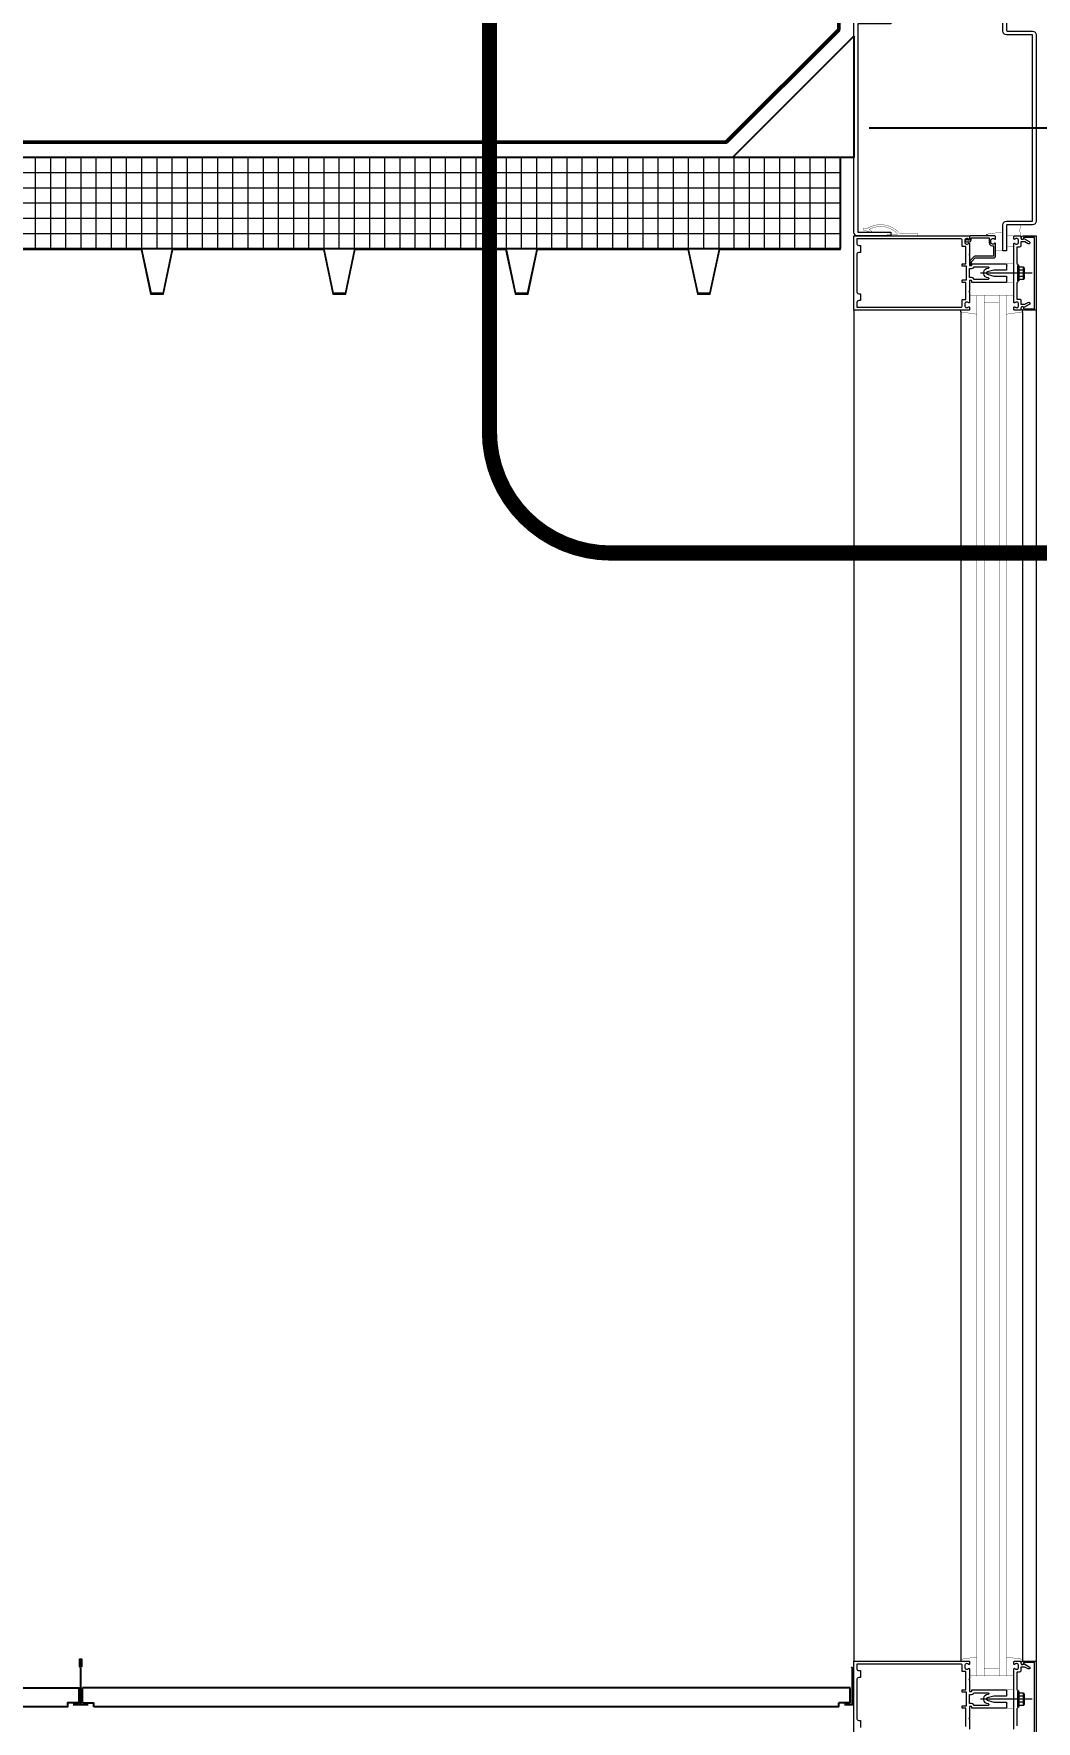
# Model space of a CAD drawing. Header units: inches. Extents: x 3850 to 5846, y -3 to 909.
# Drawn here: x 4345.1 to 4378.1, y 676.5 to 732.1 of the extents above; entities that cross this region are included whole.
import ezdxf

# ---------------------------------------------------------------- set-up
doc = ezdxf.new("R2010")
doc.units = ezdxf.units.IN
doc.header["$LTSCALE"] = 0.5
doc.header["$MEASUREMENT"] = 0
doc.linetypes.add('HIDDEN2', pattern=[0.1875, 0.125, -0.0625])
doc.layers.get('0').update_dxf_attribs({"lineweight": 18})
doc.layers.get('Defpoints').update_dxf_attribs({"color": 140, "lineweight": 18})
for name, color, linetype, lineweight in [('A-Detl-Fine', 90, 'Continuous', 18), ('A-Detl-Iden', 151, 'Continuous', 25), ('A-Detl-Medm', 31, 'Continuous', 25), ('A-Detl-Patt', 190, 'Continuous', 18), ('A-Detl-Thin', 150, 'Continuous', 18), ('A-Detl-Wide', 213, 'Continuous', 50)]:
    doc.layers.add(name, color=color, linetype=linetype, lineweight=lineweight)
doc.styles.add('Arch-Dim', font='romans.shx', dxfattribs={"width": 0.75})
doc.dimstyles.new('Aec-Arch-I-96', dxfattribs={"dimscale": 96, "dimtxt": 0.09375, "dimasz": 0.0625, "dimexe": 0.0625, "dimexo": 0.0625, "dimgap": 0.03125, "dimtad": 1, "dimdec": 4, "dimzin": 3, "dimdsep": 46, "dimlunit": 4, "dimtxsty": 'Arch-Dim', "dimblk": 'ARCHTICK', "dimcen": 0.09375, "dimazin": 2, "dimtfac": 0.75, "dimtdec": 4, "dimtix": 1, "dimtmove": 2, "dimatfit": 2, "dimfxl": 1, "dimtolj": 1, "dimtzin": 0, "dimarcsym": 0})

# ---------------------------------------------------------------- blocks, each defined once
blk = doc.blocks.new('_ArchTick')
at = {"color": 0, "linetype": 'ByBlock', "const_width": 0.15}
blk.add_lwpolyline([(-0.5, -0.5), (0.5, 0.5)], dxfattribs=at)
blk = doc.blocks.new('*D122')
at = {"layer": 'A-Detl-Wide', "color": 0, "lineweight": -2, "transparency": 16777216}
for p, q in [((4379.12, 735), (4415.12, 735)), ((4414.12, 735), (4414.12, 729.003)), ((4372.619, 729.003), (4415.12, 729.003))]:
    blk.add_line(p, q, dxfattribs=at)
at = {"layer": 'Defpoints', "color": 0, "transparency": 16777216}
for p in [(4378.12, 735), (4371.619, 729.003), (4414.12, 729.003)]:
    blk.add_point(p, dxfattribs=at)
at = {"layer": 'A-Detl-Wide', "color": 0, "lineweight": -2, "transparency": 16777216}
for p, rotation in [((4414.12, 735), 90), ((4414.12, 729.003), 270)]:
    blk.add_blockref('_ArchTick', p, dxfattribs=dict(at, rotation=rotation))
at = {"layer": 'A-Detl-Wide', "color": 0, "transparency": 16777216, "insert": (4412.727, 732.001), "char_height": 1.5, "attachment_point": 5, "rotation": 90, "style": 'Arch-Dim'}
blk.add_mtext('\\A1;6"', dxfattribs=at)
blk = doc.blocks.new('*D123')
at = {"layer": 'A-Detl-Wide', "color": 0, "lineweight": -2, "transparency": 16777216}
for p, q in [((4414.12, 729.003), (4414.12, 731.003)), ((4373.619, 729.003), (4416.12, 729.003)), ((4414.12, 729.003), (4414.12, 723.5)), ((4380.12, 723.5), (4416.12, 723.5)), ((4414.12, 723.5), (4414.12, 721.5))]:
    blk.add_line(p, q, dxfattribs=at)
at = {"layer": 'Defpoints', "color": 0, "transparency": 16777216}
for p in [(4371.619, 729.003), (4378.12, 723.5), (4414.12, 723.5)]:
    blk.add_point(p, dxfattribs=at)
at = {"layer": 'A-Detl-Wide', "color": 0, "lineweight": -2, "transparency": 16777216, "xscale": 2, "yscale": 2, "zscale": 2}
for p, rotation in [((4414.12, 729.003), 270), ((4414.12, 723.5), 90)]:
    blk.add_blockref('_ArchTick', p, dxfattribs=dict(at, rotation=rotation))
at = {"layer": 'A-Detl-Wide', "color": 0, "transparency": 16777216, "insert": (4410.495, 726.251), "char_height": 3, "attachment_point": 5, "rotation": 90, "style": 'Arch-Dim'}
blk.add_mtext('\\A1;5{\\H0.750000x;\\S1/2;}"', dxfattribs=at)

msp = doc.modelspace()

# ---------------------------------------------------------------- hatches: boundary and pattern name
at = {"layer": 'A-Detl-Patt'}
h = msp.add_hatch(dxfattribs=at)
h.set_pattern_fill('ANSI37', color=256, scale=4, angle=225, style=0)
h.set_pattern_definition([(270, (4371.6774, 728.0299), (0.5, -1e-16), []), (360, (4371.6774, 728.0299), (1e-16, 0.5), [])])
h.paths.add_polyline_path([(4371.6774, 725.02988), (4371.6774, 728.02988), (4312.11988, 728.02988), (4312.11988, 725.02988)], flags=0)

# ---------------------------------------------------------------- linework, layer by layer
at = {"layer": 'A-Detl-Fine'}
for p, q in [((4376.49292, 725.50205), (4376.49292, 725.44341)), ((4377.55562, 724.46471), (4377.51562, 724.46471)), ((4377.51562, 723.96471), (4377.51562, 724.46471)), ((4377.55562, 723.96471), (4377.55562, 724.46471)), ((4377.6953, 724.41763), (4377.55562, 724.41763)), ((4377.6953, 724.31617), (4377.55562, 724.31617)), ((4377.69923, 724.02812), (4377.69923, 724.40131)), ((4377.71793, 724.40131), (4377.69923, 724.40131)), ((4377.73023, 724.06253), (4377.73023, 724.3669)), ((4377.98134, 724.22152), (4376.28753, 724.22152)), ((4377.55562, 723.96471), (4377.51562, 723.96471)), ((4377.6953, 724.11325), (4377.55562, 724.11325)), ((4377.6953, 724.0118), (4377.55562, 724.0118)), ((4377.71793, 724.02812), (4377.69923, 724.02812)), ((4375.63785, 722.94097), (4375.63785, 722.99998)), ((4375.63785, 722.94097), (4375.63785, 678.56169)), ((4377.67, 722.94097), (4377.67, 723.00176)), ((4377.67, 722.94097), (4377.67, 678.56169)), ((4375.63785, 678.56169), (4375.63785, 678.50268)), ((4377.67, 678.56169), (4377.67, 678.5009)), ((4377.98134, 677.25268), (4376.28753, 677.25268)), ((4377.55562, 677.49587), (4377.51562, 677.49587)), ((4377.51562, 676.99587), (4377.51562, 677.49587)), ((4377.55562, 676.99587), (4377.55562, 677.49587)), ((4377.6953, 677.44879), (4377.55562, 677.44879)), ((4377.6953, 677.34733), (4377.55562, 677.34733)), ((4377.6953, 677.14441), (4377.55562, 677.14441)), ((4377.6953, 677.04296), (4377.55562, 677.04296)), ((4377.69923, 677.05928), (4377.69923, 677.43247)), ((4377.71793, 677.43247), (4377.69923, 677.43247)), ((4377.71793, 677.05928), (4377.69923, 677.05928)), ((4377.73023, 677.09369), (4377.73023, 677.39806)), ((4377.55562, 676.99587), (4377.51562, 676.99587))]:
    msp.add_line(p, q, dxfattribs=at)
at = {"layer": 'A-Detl-Fine', "const_width": 0.01111}
for points in [[(4372.45157, 725.68988), (4372.4363, 725.68573), (4372.42542, 725.67485), (4372.42127, 725.65958)], [(4372.42127, 725.65958), (4372.42408, 725.64685), (4372.43176, 725.63664), (4372.44317, 725.63045)], [(4372.44316, 725.63045), (4372.70814, 725.56467)], [(4372.45773, 725.68928), (4372.45574, 725.68959), (4372.45365, 725.6898), (4372.45157, 725.68988)], [(4372.53069, 725.67115), (4372.45776, 725.68926)], [(4372.99626, 725.81563), (4372.92596, 725.81234), (4372.85588, 725.8027), (4372.78665, 725.78706), (4372.71888, 725.76573), (4372.65318, 725.73907), (4372.59019, 725.70741), (4372.5305, 725.67108)], [(4372.99626, 725.75504), (4372.91785, 725.75083), (4372.8403, 725.73848), (4372.76446, 725.71841), (4372.69119, 725.69106), (4372.62135, 725.65685)], [(4372.71648, 725.58167), (4372.62229, 725.65694)], [(4372.70814, 725.56469), (4372.70896, 725.56452), (4372.70982, 725.5644), (4372.71066, 725.56435)], [(4372.71066, 725.56435), (4372.71552, 725.56567), (4372.71898, 725.56913), (4372.72029, 725.57398)], [(4372.72029, 725.57398), (4372.71983, 725.57691), (4372.71851, 725.57954), (4372.71646, 725.58165)], [(4373.60978, 725.5426), (4373.56595, 725.58733), (4373.51877, 725.62856), (4373.46857, 725.66612), (4373.41566, 725.69986), (4373.36037, 725.72962), (4373.303, 725.75524), (4373.24388, 725.77655), (4373.18333, 725.79341), (4373.12167, 725.80565), (4373.0592, 725.8131), (4372.99626, 725.81563)], [(4373.56159, 725.5051), (4373.51684, 725.55042), (4373.46852, 725.59165), (4373.41699, 725.62864), (4373.3626, 725.66121), (4373.30571, 725.68921), (4373.24667, 725.71248), (4373.18586, 725.73086), (4373.12361, 725.74419), (4373.06029, 725.7523), (4372.99626, 725.75504)], [(4373.5618, 725.50362), (4373.21899, 725.50362)], [(4373.21899, 725.50362), (4373.21899, 725.47332)], [(4373.24929, 725.44304), (4373.23402, 725.44718), (4373.22315, 725.45806), (4373.21901, 725.47332)], [(4373.24929, 725.44304), (4374.19621, 725.44304)], [(4374.19621, 725.54077), (4373.60987, 725.54077)], [(4374.19621, 725.44304), (4374.19621, 725.54077)], [(4377.02062, 725.57685), (4376.49292, 725.50205)], [(4376.49292, 725.44341), (4376.60591, 725.44341)], [(4377.14276, 725.44267), (4377.38708, 725.44267)], [(4377.60807, 725.80846), (4377.59435, 725.74731), (4377.58612, 725.68495), (4377.58338, 725.62198)], [(4377.58338, 725.62198), (4377.58612, 725.55901), (4377.59435, 725.49665), (4377.60807, 725.4355)], [(4376.77631, 724.97435), (4377.02062, 724.97435)], [(4377.38708, 725.09085), (4377.14276, 725.09085)], [(4377.38683, 724.52739), (4377.14254, 724.52739)], [(4377.14254, 723.91565), (4377.38683, 723.91565)], [(4375.92124, 723.46867), (4376.16556, 723.46867)], [(4377.38661, 723.46867), (4377.14229, 723.46867)], [(4376.16556, 722.86619), (4375.63785, 722.94097)], [(4377.14229, 722.86619), (4377.67, 722.94097)], [(4376.16556, 678.63647), (4375.63785, 678.56169)], [(4377.14229, 678.63647), (4377.67, 678.56169)], [(4375.92124, 678.03399), (4376.16556, 678.03399)], [(4377.38661, 678.03399), (4377.14229, 678.03399)], [(4377.38683, 677.55855), (4377.14254, 677.55855)], [(4377.14254, 676.94681), (4377.38683, 676.94681)]]:
    msp.add_lwpolyline(points, dxfattribs=at)
at = {"layer": 'A-Detl-Fine', "linetype": 'Continuous', "const_width": 0.01111}
for points in [[(4377.14254, 724.52739), (4377.14254, 724.4663)], [(4377.14254, 723.97672), (4377.14254, 723.91565)], [(4377.14254, 677.55855), (4377.14254, 677.49746)], [(4377.14254, 677.00788), (4377.14254, 676.94681)]]:
    msp.add_lwpolyline(points, dxfattribs=at)
at = {"layer": 'A-Detl-Fine'}
for centre, radius, start, end in [((4377.67592, 724.3669), 0.05431, 290.9107, 69.0893), ((4377.56538, 724.21471), 0.16485, 322.0123, 37.9877), ((4377.67592, 724.06253), 0.05431, 290.9107, 69.0893), ((4377.67592, 677.39806), 0.05431, 290.9107, 69.0893), ((4377.56538, 677.24587), 0.16485, 322.0123, 37.9877), ((4377.67592, 677.09369), 0.05431, 290.9107, 69.0893)]:
    msp.add_arc(centre, radius, start, end, dxfattribs=at)
at = {"layer": 'A-Detl-Iden', "linetype": 'HIDDEN2', "const_width": 0.5, "flags": 128}
msp.add_lwpolyline([(4360.11988, 718.99998, 0.41421356), (4364.11988, 714.99998), (4380.1198, 714.99998, 0.41421356), (4384.1198, 718.99998), (4384.1198, 740.79462, 0.41421356), (4380.1198, 744.79462), (4364.11988, 744.79462, 0.41421356), (4360.11988, 740.79462)], format="xyb", close=True, dxfattribs=at)
at = {"layer": 'A-Detl-Medm'}
for p, q in [((4371.99445, 677.62498), (4346.72644, 677.62498)), ((4346.72644, 677.12798), (4346.72644, 677.62498)), ((4371.99445, 677.12798), (4371.99445, 677.62498)), ((4346.91394, 677.06248), (4346.41394, 677.06248)), ((4346.72644, 677.12798), (4347.10144, 677.12798)), ((4347.10144, 676.99998), (4347.10144, 677.12798)), ((4371.99445, 677.12798), (4371.61945, 677.12798)), ((4371.61945, 676.99998), (4371.61945, 677.12798)), ((4371.61945, 676.99998), (4347.10144, 676.99998))]:
    msp.add_line(p, q, dxfattribs=at)
for points in [[(4372.11961, 732.02961), (4372.11961, 728.02988), (4368.11988, 728.02988), (4372.11961, 732.02961)], [(4346.66394, 677.06248), (4346.66394, 678.28123), (4346.63269, 678.31248), (4346.63269, 678.56248), (4346.69519, 678.56248), (4346.69519, 678.31248)], [(4372.0257, 678.31248), (4372.05695, 678.28123), (4372.05695, 677.06248), (4371.80695, 677.06248)]]:
    msp.add_lwpolyline(points, dxfattribs=at)
for points in [[(4371.6774, 725.02988), (4371.6774, 728.02988), (4312.11988, 728.02988), (4312.11988, 725.02988), (4371.6774, 725.02988)], [(4322.72644, 677.62498), (4346.60144, 677.62498), (4346.60144, 677.12798), (4346.22644, 677.12798), (4346.22644, 676.99998), (4323.10144, 676.99998), (4323.10144, 677.12798), (4322.72644, 677.12798)]]:
    msp.add_lwpolyline(points, close=True, dxfattribs=at)
at = {"layer": 'A-Detl-Medm', "linetype": 'Continuous', "const_width": 0.01111}
for points in [[(4376.16532, 723.48859), (4377.14254, 723.48859)], [(4376.16532, 678.01407), (4376.16532, 723.48859)], [(4376.40961, 678.01407), (4376.40961, 723.48859)], [(4376.40961, 723.2443), (4376.89822, 723.2443)], [(4376.89822, 723.48859), (4376.89822, 678.01407)], [(4377.14254, 723.48859), (4377.14254, 678.01407)], [(4376.40961, 678.25836), (4376.89822, 678.25836)], [(4376.16532, 678.01407), (4377.14254, 678.01407)]]:
    msp.add_lwpolyline(points, dxfattribs=at)
at = {"layer": 'A-Detl-Thin'}
for p, q in [((4372.11961, 722.99998), (4372.11961, 725.44304)), ((4372.11961, 725.44304), (4375.90147, 725.44304)), ((4375.90147, 725.44304), (4375.90147, 725.443)), ((4375.90147, 725.443), (4375.91132, 725.44034)), ((4375.91132, 725.44034), (4375.91832, 725.43334)), ((4375.91832, 725.43334), (4375.92098, 725.42349)), ((4375.92098, 725.42349), (4375.92102, 725.42349)), ((4375.92369, 725.43334), (4375.92102, 725.42349)), ((4375.92102, 725.42349), (4375.92102, 725.34336)), ((4375.92102, 725.42349), (4375.92102, 725.30915)), ((4375.93069, 725.44035), (4375.92369, 725.43334)), ((4375.94054, 725.44302), (4375.93069, 725.44035)), ((4376.75654, 725.44304), (4375.94054, 725.44304)), ((4375.94054, 725.44304), (4375.94054, 725.44302)), ((4375.97964, 725.30915), (4375.97964, 725.3844)), ((4375.97964, 725.3844), (4376.57086, 725.3844)), ((4376.57086, 725.3844), (4376.57086, 725.22414)), ((4376.75654, 725.443), (4376.75654, 725.44304)), ((4376.76639, 725.44035), (4376.75654, 725.443)), ((4376.77339, 725.43334), (4376.76639, 725.44035)), ((4376.77604, 725.42349), (4376.77339, 725.43334)), ((4376.77608, 725.42349), (4376.77604, 725.42349)), ((4376.77608, 725.34336), (4376.77608, 725.42349)), ((4377.62724, 725.36485), (4377.62724, 725.3844)), ((4377.62724, 725.3844), (4377.62728, 725.3844)), ((4377.62728, 725.36485), (4377.62724, 725.36485)), ((4377.62728, 725.3844), (4377.63529, 725.41397)), ((4377.63261, 725.34515), (4377.62728, 725.36485)), ((4377.63529, 725.41397), (4377.65631, 725.43499)), ((4377.65631, 725.43499), (4377.68587, 725.443)), ((4377.68587, 725.443), (4377.68587, 725.44304)), ((4377.68587, 725.44304), (4378.11976, 725.44304)), ((4377.70539, 725.36485), (4377.70004, 725.34514)), ((4377.7054, 725.36485), (4377.70539, 725.36485)), ((4378.06112, 725.39418), (4377.7054, 725.39418)), ((4377.7054, 725.39418), (4377.7054, 725.36485)), ((4378.06112, 723.04886), (4378.06112, 725.39418)), ((4378.11976, 725.44304), (4378.11976, 722.99998)), ((4375.64739, 725.34531), (4372.21734, 725.34531)), ((4372.21734, 725.34531), (4372.21734, 725.18896)), ((4372.21734, 725.18896), (4372.21738, 725.18896)), ((4372.21738, 724.84205), (4372.21734, 724.84205)), ((4372.21734, 724.84205), (4372.21734, 723.60099)), ((4372.21738, 725.18896), (4372.22536, 725.15938)), ((4372.22536, 724.87163), (4372.21738, 724.84205)), ((4372.22536, 725.15938), (4372.24639, 725.13834)), ((4372.24639, 724.89267), (4372.22536, 724.87163)), ((4372.24639, 725.13834), (4372.27597, 725.13034)), ((4372.27597, 724.90067), (4372.24639, 724.89267)), ((4372.27597, 725.13034), (4372.27597, 725.13032)), ((4372.27597, 725.13032), (4372.33461, 725.13032)), ((4372.33461, 724.90069), (4372.27597, 724.90069)), ((4372.27597, 724.90069), (4372.27597, 724.90067)), ((4372.33461, 725.13032), (4372.33461, 724.90069)), ((4375.64739, 725.34529), (4375.64739, 725.34531)), ((4375.66219, 725.34129), (4375.64739, 725.34529)), ((4375.67271, 725.33078), (4375.66219, 725.34129)), ((4375.67669, 725.316), (4375.67271, 725.33078)), ((4375.67671, 725.316), (4375.67669, 725.316)), ((4375.67671, 725.11568), (4375.67671, 725.316)), ((4375.67674, 725.11568), (4375.67671, 725.11568)), ((4375.6794, 725.10583), (4375.67674, 725.11568)), ((4375.6864, 725.09883), (4375.6794, 725.10583)), ((4375.69625, 725.09615), (4375.6864, 725.09883)), ((4375.69625, 725.09613), (4375.69625, 725.09615)), ((4375.79886, 725.09613), (4375.69625, 725.09613)), ((4375.77445, 725.31015), (4375.77443, 725.31015)), ((4375.77443, 725.31015), (4375.77443, 725.22414)), ((4375.77443, 725.22414), (4375.77445, 725.22414)), ((4375.7811, 725.3348), (4375.77445, 725.31015)), ((4375.77445, 725.22414), (4375.7811, 725.19948)), ((4375.79863, 725.35234), (4375.7811, 725.3348)), ((4375.7811, 725.19948), (4375.79863, 725.18195)), ((4375.80415, 725.30203), (4375.79393, 725.28079)), ((4375.79393, 725.28079), (4375.80168, 725.25994)), ((4375.82329, 725.359), (4375.79863, 725.35234)), ((4375.79863, 725.18195), (4375.82329, 725.17529)), ((4375.79886, 724.52739), (4375.79886, 725.09613)), ((4375.80168, 725.25994), (4375.82329, 725.25054)), ((4375.84792, 725.33981), (4375.80413, 725.30204)), ((4375.80413, 725.30204), (4375.80415, 725.30203)), ((4375.83356, 725.359), (4375.82329, 725.359)), ((4375.82329, 725.25054), (4375.92102, 725.25054)), ((4375.82329, 725.17529), (4375.83356, 725.17529)), ((4375.83358, 725.35898), (4375.83356, 725.359)), ((4375.83356, 725.1753), (4375.85646, 725.17832)), ((4375.83356, 725.17529), (4375.83356, 725.1753)), ((4375.8565, 725.35595), (4375.83358, 725.35898)), ((4375.84794, 725.33977), (4375.84792, 725.33981)), ((4375.85843, 725.34333), (4375.84794, 725.33977)), ((4375.85646, 725.17832), (4375.87762, 725.18712)), ((4375.87767, 725.34714), (4375.8565, 725.35595)), ((4375.86797, 725.33896), (4375.85843, 725.34333)), ((4375.87213, 725.3287), (4375.86797, 725.33896)), ((4375.87214, 725.3287), (4375.87213, 725.3287)), ((4375.87214, 725.30915), (4375.87214, 725.3287)), ((4375.92102, 725.30915), (4375.87214, 725.30915)), ((4375.87762, 725.18712), (4375.89592, 725.20123)), ((4375.89597, 725.333), (4375.87767, 725.34714)), ((4375.89592, 725.20123), (4375.89597, 725.20123)), ((4375.90655, 725.3287), (4375.89597, 725.33306)), ((4375.89597, 725.33306), (4375.89597, 725.333)), ((4375.89597, 725.20123), (4375.90655, 725.20558)), ((4375.92102, 724.84693), (4375.90635, 724.83227)), ((4375.90635, 724.83227), (4375.92102, 724.81762)), ((4375.91655, 725.33283), (4375.90655, 725.3287)), ((4375.90655, 725.20558), (4375.91655, 725.20146)), ((4375.92098, 725.34336), (4375.91655, 725.33283)), ((4375.91655, 725.20146), (4375.92098, 725.19092)), ((4375.92102, 725.34336), (4375.92098, 725.34336)), ((4375.92098, 725.19092), (4375.92102, 725.19092)), ((4375.92102, 725.25055), (4375.9506, 725.25853)), ((4375.92102, 725.25054), (4375.92102, 725.25055)), ((4375.92102, 725.19092), (4375.92102, 724.84693)), ((4375.92102, 724.81762), (4375.92102, 724.47852)), ((4375.9506, 725.25853), (4375.97163, 725.27956)), ((4375.97163, 725.27956), (4375.97962, 725.30913)), ((4375.97962, 725.30913), (4375.97964, 725.30915)), ((4376.57086, 725.22414), (4376.57088, 725.22414)), ((4376.57088, 725.22414), (4376.58553, 725.16989)), ((4376.58553, 725.16989), (4376.6241, 725.13132)), ((4376.6241, 725.13132), (4376.67835, 725.11667)), ((4376.6295, 725.22414), (4376.6295, 725.31015)), ((4376.6295, 725.31015), (4376.62952, 725.31015)), ((4376.62952, 725.22414), (4376.6295, 725.22414)), ((4376.62952, 725.31015), (4376.63619, 725.33479)), ((4376.63619, 725.1995), (4376.62952, 725.22414)), ((4376.63619, 725.33479), (4376.65371, 725.3523)), ((4376.65371, 725.18198), (4376.63619, 725.1995)), ((4376.65371, 725.3523), (4376.67835, 725.35898)), ((4376.67835, 725.1753), (4376.65371, 725.18198)), ((4376.67835, 725.35898), (4376.67835, 725.359)), ((4376.67835, 725.359), (4376.68862, 725.359)), ((4376.67835, 725.17529), (4376.67835, 725.1753)), ((4376.68862, 725.17529), (4376.67835, 725.17529)), ((4376.67835, 725.11667), (4376.67835, 725.11665)), ((4376.67835, 725.11665), (4376.71745, 725.11665)), ((4376.68862, 725.359), (4376.68864, 725.35898)), ((4376.71152, 725.17834), (4376.68862, 725.1753)), ((4376.68862, 725.1753), (4376.68862, 725.17529)), ((4376.68864, 725.35898), (4376.71156, 725.35593)), ((4376.73268, 725.18714), (4376.71152, 725.17834)), ((4376.71156, 725.35593), (4376.73272, 725.34711)), ((4376.71745, 725.11665), (4376.71745, 724.77657)), ((4376.751, 725.20125), (4376.73268, 725.18714)), ((4376.73272, 725.34711), (4376.75104, 725.333)), ((4376.75104, 725.20123), (4376.751, 725.20125)), ((4376.75104, 725.333), (4376.75104, 725.33306)), ((4376.75104, 725.33306), (4376.76162, 725.3287)), ((4376.76162, 725.20559), (4376.75104, 725.20123)), ((4376.76162, 725.3287), (4376.77161, 725.33283)), ((4376.77161, 725.20146), (4376.76162, 725.20559)), ((4376.77161, 725.33283), (4376.77604, 725.34336)), ((4376.77604, 725.19092), (4376.77161, 725.20146)), ((4376.77604, 725.34336), (4376.77608, 725.34336)), ((4376.77608, 725.19092), (4376.77604, 725.19092)), ((4376.77608, 724.77657), (4376.77608, 725.19092)), ((4377.64662, 725.33114), (4377.63261, 725.34515)), ((4377.66633, 725.3258), (4377.64662, 725.33114)), ((4377.68604, 725.33113), (4377.66633, 725.3258)), ((4377.70004, 725.34514), (4377.68604, 725.33113)), ((4375.67671, 724.46875), (4375.67671, 724.50784)), ((4375.67671, 724.50784), (4375.67672, 724.50784)), ((4375.67674, 724.46875), (4375.67671, 724.46875)), ((4375.67672, 724.50784), (4375.6794, 724.51769)), ((4375.6794, 724.4589), (4375.67674, 724.46875)), ((4375.6794, 724.51769), (4375.6864, 724.52469)), ((4375.6864, 724.4519), (4375.6794, 724.4589)), ((4375.6864, 724.52469), (4375.69625, 724.52735)), ((4375.69625, 724.44922), (4375.6864, 724.4519)), ((4375.69625, 724.52735), (4375.69625, 724.52739)), ((4375.69625, 724.52739), (4375.79886, 724.52739)), ((4375.69625, 724.44921), (4375.69625, 724.44922)), ((4375.82329, 724.44921), (4375.69625, 724.44921)), ((4375.82329, 723.99382), (4375.82329, 724.44921)), ((4375.92102, 724.47852), (4375.92235, 724.47359)), ((4375.92102, 724.072), (4375.92102, 724.37102)), ((4375.92102, 724.37102), (4375.98551, 724.37102)), ((4375.92235, 724.47359), (4375.92586, 724.47009)), ((4375.92586, 724.47009), (4375.93078, 724.46875)), ((4375.92884, 724.59579), (4375.92882, 724.59579)), ((4375.92882, 724.59579), (4375.92882, 724.4883)), ((4375.92882, 724.4883), (4375.92884, 724.4883)), ((4375.93084, 724.611), (4375.92884, 724.59579)), ((4375.92884, 724.4883), (4375.9315, 724.47845)), ((4375.93078, 724.46875), (4375.98551, 724.46875)), ((4375.93667, 724.62506), (4375.93084, 724.611)), ((4375.9315, 724.47845), (4375.93851, 724.47144)), ((4375.94601, 724.63724), (4375.93667, 724.62506)), ((4375.93851, 724.47144), (4375.94836, 724.46877)), ((4376.06815, 724.7594), (4375.94601, 724.63726)), ((4375.94601, 724.63726), (4375.94601, 724.63724)), ((4375.94836, 724.46877), (4375.94836, 724.46875)), ((4375.94836, 724.46875), (4375.96791, 724.46875)), ((4375.96791, 724.46879), (4375.97776, 724.47145)), ((4375.96791, 724.46875), (4375.96791, 724.46879)), ((4375.97776, 724.47145), (4375.98476, 724.47845)), ((4375.98476, 724.47845), (4375.98742, 724.4883)), ((4375.98549, 724.37104), (4376.02419, 724.37821)), ((4375.98551, 724.37102), (4375.98549, 724.37104)), ((4375.98551, 724.46877), (4375.99044, 724.47009)), ((4375.98551, 724.46875), (4375.98551, 724.46877)), ((4375.98742, 724.4883), (4375.98746, 724.4883)), ((4375.98746, 724.59579), (4376.10961, 724.71795)), ((4375.98746, 724.4883), (4375.98746, 724.59579)), ((4375.99044, 724.47009), (4375.99394, 724.47359)), ((4375.99394, 724.47359), (4375.99526, 724.47852)), ((4375.99526, 724.47852), (4375.99528, 724.47852)), ((4375.99528, 724.47852), (4375.99528, 724.51761)), ((4375.99528, 724.51761), (4375.99529, 724.51761)), ((4375.99529, 724.51761), (4375.99664, 724.52253)), ((4375.99664, 724.52253), (4376.00014, 724.52603)), ((4376.00014, 724.52603), (4376.00506, 724.52735)), ((4376.00506, 724.52735), (4376.00506, 724.52739)), ((4376.00506, 724.52739), (4377.14254, 724.52739)), ((4376.02419, 724.37821), (4376.05724, 724.39843)), ((4376.05724, 724.39843), (4376.08124, 724.42962)), ((4376.06817, 724.7594), (4376.06815, 724.7594)), ((4376.08035, 724.76874), (4376.06817, 724.7594)), ((4376.0944, 724.77456), (4376.08035, 724.76874)), ((4376.08124, 724.42962), (4376.08126, 724.42966)), ((4376.08126, 724.42966), (4376.5342, 724.42966)), ((4376.10961, 724.77657), (4376.0944, 724.77456)), ((4376.71745, 724.77657), (4376.10961, 724.77657)), ((4376.10961, 724.71795), (4376.71745, 724.71795)), ((4376.39932, 724.2933), (4376.3824, 724.24637)), ((4376.43315, 724.33187), (4376.39932, 724.2933)), ((4376.4839, 724.35651), (4376.43315, 724.33187)), ((4376.50919, 724.26211), (4376.4815, 724.2386)), ((4376.54178, 724.37203), (4376.48389, 724.35651)), ((4376.48389, 724.35651), (4376.4839, 724.35651)), ((4376.72233, 724.31923), (4376.50919, 724.26213)), ((4376.50919, 724.26213), (4376.50919, 724.26211)), ((4376.5342, 724.42966), (4376.5342, 724.42964)), ((4376.5342, 724.42964), (4376.55875, 724.41667)), ((4376.56213, 724.39092), (4376.54178, 724.37205)), ((4376.54178, 724.37205), (4376.54178, 724.37203)), ((4376.55875, 724.41667), (4376.56213, 724.39092)), ((4376.71745, 724.71797), (4376.74702, 724.72595)), ((4376.71745, 724.71795), (4376.71745, 724.71797)), ((4377.14254, 724.31923), (4376.72233, 724.31923)), ((4376.74702, 724.72595), (4376.76805, 724.74697)), ((4376.76805, 724.74697), (4376.77604, 724.77655)), ((4376.77604, 724.77655), (4376.77608, 724.77657)), ((4377.14254, 724.52739), (4377.14254, 724.4883)), ((4377.14254, 724.4883), (4377.1572, 724.47363)), ((4377.1572, 724.47363), (4377.14254, 724.45897)), ((4377.14254, 724.45897), (4377.14254, 724.38765)), ((4377.14254, 724.38765), (4377.1572, 724.37299)), ((4377.1572, 724.37299), (4377.14254, 724.35832)), ((4377.14254, 724.35832), (4377.14254, 724.31923)), ((4375.67671, 723.93519), (4375.67671, 723.97429)), ((4375.67671, 723.97429), (4375.67672, 723.97429)), ((4375.67674, 723.93519), (4375.67671, 723.93519)), ((4375.67672, 723.97429), (4375.6794, 723.98413)), ((4375.6794, 723.92535), (4375.67674, 723.93519)), ((4375.6794, 723.98413), (4375.6864, 723.99113)), ((4375.6864, 723.91834), (4375.6794, 723.92535)), ((4375.6864, 723.99113), (4375.69625, 723.99379)), ((4375.69625, 723.91567), (4375.6864, 723.91834)), ((4375.69625, 723.99379), (4375.69625, 723.99382)), ((4375.69625, 723.99382), (4375.82329, 723.99382)), ((4375.69625, 723.91565), (4375.69625, 723.91567)), ((4375.79886, 723.91565), (4375.69625, 723.91565)), ((4375.79886, 723.34691), (4375.79886, 723.91565)), ((4375.98551, 724.072), (4375.92102, 724.072)), ((4375.92235, 723.96943), (4375.92102, 723.9645)), ((4375.92102, 723.9645), (4375.92102, 723.62541)), ((4375.92586, 723.97293), (4375.92235, 723.96943)), ((4375.93078, 723.97427), (4375.92586, 723.97293)), ((4375.98551, 723.97429), (4375.93078, 723.97429)), ((4375.93078, 723.97429), (4375.93078, 723.97427)), ((4375.98555, 724.07198), (4375.98551, 724.072)), ((4375.98551, 723.97425), (4375.98551, 723.97429)), ((4375.99044, 723.97293), (4375.98551, 723.97425)), ((4376.02424, 724.06478), (4375.98555, 724.07198)), ((4375.99394, 723.96943), (4375.99044, 723.97293)), ((4375.99526, 723.9645), (4375.99394, 723.96943)), ((4375.99528, 723.9645), (4375.99526, 723.9645)), ((4375.99528, 723.92541), (4375.99528, 723.9645)), ((4375.99529, 723.92541), (4375.99528, 723.92541)), ((4375.99664, 723.92049), (4375.99529, 723.92541)), ((4376.00014, 723.91699), (4375.99664, 723.92049)), ((4376.00506, 723.91565), (4376.00014, 723.91699)), ((4377.14254, 723.91565), (4376.00506, 723.91565)), ((4376.05728, 724.04454), (4376.02424, 724.06478)), ((4376.08126, 724.01332), (4376.05728, 724.04454)), ((4376.5342, 724.01336), (4376.08126, 724.01336)), ((4376.08126, 724.01336), (4376.08126, 724.01332)), ((4376.3824, 724.24637), (4376.3824, 724.19666)), ((4376.3824, 724.19666), (4376.39932, 724.14974)), ((4376.39932, 724.14974), (4376.43315, 724.11117)), ((4376.43315, 724.11117), (4376.4839, 724.08653)), ((4376.4815, 724.2386), (4376.4815, 724.20444)), ((4376.4815, 724.20444), (4376.50919, 724.18093)), ((4376.4839, 724.08653), (4376.48389, 724.08651)), ((4376.48389, 724.08651), (4376.54178, 724.07101)), ((4376.50919, 724.18093), (4376.50919, 724.18091)), ((4376.50919, 724.18091), (4376.72233, 724.12379)), ((4376.55874, 724.02636), (4376.5342, 724.0134)), ((4376.5342, 724.0134), (4376.5342, 724.01336)), ((4376.54178, 724.07101), (4376.54179, 724.07099)), ((4376.54179, 724.07099), (4376.56214, 724.0521)), ((4376.56214, 724.0521), (4376.55874, 724.02636)), ((4376.72233, 724.12379), (4377.14254, 724.12379)), ((4377.14254, 724.12379), (4377.14254, 724.0847)), ((4377.14254, 724.0847), (4377.1572, 724.07005)), ((4377.1572, 724.07005), (4377.14254, 724.05539)), ((4377.14254, 724.05539), (4377.14254, 723.98405)), ((4377.14254, 723.98405), (4377.1572, 723.96939)), ((4377.1572, 723.96939), (4377.14254, 723.95474)), ((4377.14254, 723.95474), (4377.14254, 723.91565)), ((4372.21734, 723.60099), (4372.21738, 723.60099)), ((4372.21738, 723.25406), (4372.21734, 723.25406)), ((4372.21734, 723.25406), (4372.21734, 723.09771)), ((4372.21738, 723.60099), (4372.22536, 723.57141)), ((4372.22536, 723.28364), (4372.21738, 723.25406)), ((4372.22536, 723.57141), (4372.24639, 723.55037)), ((4372.24639, 723.30468), (4372.22536, 723.28364)), ((4372.24639, 723.55037), (4372.27597, 723.54237)), ((4372.27597, 723.31268), (4372.24639, 723.30468)), ((4372.27597, 723.54237), (4372.27597, 723.54235)), ((4372.27597, 723.54235), (4372.33461, 723.54235)), ((4372.33461, 723.3127), (4372.27597, 723.3127)), ((4372.27597, 723.3127), (4372.27597, 723.31268)), ((4372.33461, 723.54235), (4372.33461, 723.3127)), ((4375.67671, 723.12702), (4375.67671, 723.32736)), ((4375.67671, 723.32736), (4375.67672, 723.32736)), ((4375.67672, 723.32736), (4375.6794, 723.33721)), ((4375.6794, 723.33721), (4375.6864, 723.34421)), ((4375.6864, 723.34421), (4375.69625, 723.34687)), ((4375.69625, 723.34687), (4375.69625, 723.34691)), ((4375.69625, 723.34691), (4375.79886, 723.34691)), ((4375.77445, 723.21888), (4375.77443, 723.21888)), ((4375.77443, 723.21888), (4375.77443, 723.13289)), ((4375.7811, 723.24354), (4375.77445, 723.21888)), ((4375.79863, 723.26107), (4375.7811, 723.24354)), ((4375.82329, 723.26773), (4375.79863, 723.26107)), ((4375.83356, 723.26775), (4375.82329, 723.26775)), ((4375.82329, 723.26775), (4375.82329, 723.26773)), ((4375.83358, 723.26773), (4375.83356, 723.26775)), ((4375.8565, 723.26471), (4375.83358, 723.26773)), ((4375.87767, 723.25589), (4375.8565, 723.26471)), ((4375.89597, 723.24175), (4375.87767, 723.25589)), ((4375.90655, 723.23746), (4375.89597, 723.24181)), ((4375.89597, 723.24181), (4375.89597, 723.24175)), ((4375.92102, 723.62541), (4375.90635, 723.61075)), ((4375.90635, 723.61075), (4375.92102, 723.59609)), ((4375.91655, 723.24158), (4375.90655, 723.23746)), ((4375.92098, 723.25211), (4375.91655, 723.24158)), ((4375.92102, 723.25211), (4375.92098, 723.25211)), ((4375.92102, 723.59609), (4375.92102, 723.25211)), ((4375.90147, 722.99998), (4372.11961, 722.99998)), ((4372.11961, 722.99998), (4372.11976, 678.50324)), ((4372.21734, 723.09771), (4375.64739, 723.09771)), ((4375.64739, 723.09773), (4375.66218, 723.10172)), ((4375.64739, 723.09771), (4375.64739, 723.09773)), ((4375.66218, 723.10172), (4375.6727, 723.11223)), ((4375.6727, 723.11223), (4375.67669, 723.12702)), ((4375.67669, 723.12702), (4375.67671, 723.12702)), ((4375.77443, 723.13289), (4375.77445, 723.13289)), ((4375.77445, 723.13289), (4375.7811, 723.10824)), ((4375.7811, 723.10824), (4375.79863, 723.0907)), ((4375.79863, 723.0907), (4375.82329, 723.08404)), ((4375.82329, 723.08404), (4375.83356, 723.08404)), ((4375.83356, 723.08406), (4375.85646, 723.08707)), ((4375.83356, 723.08404), (4375.83356, 723.08406)), ((4375.85646, 723.08707), (4375.87762, 723.09587)), ((4375.87762, 723.09587), (4375.89592, 723.10998)), ((4375.89592, 723.10998), (4375.89597, 723.10996)), ((4375.89597, 723.10996), (4375.90655, 723.11432)), ((4375.91132, 723.00268), (4375.90147, 723.00002)), ((4375.90147, 723.00002), (4375.90147, 722.99998)), ((4375.90655, 723.11432), (4375.91655, 723.11019)), ((4375.91832, 723.00968), (4375.91132, 723.00268)), ((4375.91655, 723.11019), (4375.92098, 723.09966)), ((4375.92098, 723.01953), (4375.91832, 723.00968)), ((4375.92098, 723.09966), (4375.92102, 723.09966)), ((4375.92102, 723.01953), (4375.92098, 723.01953)), ((4375.92102, 723.09966), (4375.92102, 723.01953)), ((4377.62724, 723.05862), (4377.62724, 723.07817)), ((4377.62724, 723.07817), (4377.62728, 723.07817)), ((4377.62726, 723.05862), (4377.62724, 723.05862)), ((4377.63528, 723.02905), (4377.62726, 723.05862)), ((4377.62728, 723.07817), (4377.63261, 723.09788)), ((4377.63261, 723.09788), (4377.64662, 723.11189)), ((4377.6563, 723.00803), (4377.63528, 723.02905)), ((4377.64662, 723.11189), (4377.66633, 723.11722)), ((4377.68587, 723.00002), (4377.6563, 723.00803)), ((4377.66633, 723.11722), (4377.68604, 723.11188)), ((4377.68587, 722.99998), (4377.68587, 723.00002)), ((4378.11976, 722.99998), (4377.68587, 722.99998)), ((4377.68604, 723.11188), (4377.70005, 723.09787)), ((4377.70005, 723.09787), (4377.70539, 723.07817)), ((4377.70539, 723.07817), (4377.7054, 723.07817)), ((4377.7054, 723.07817), (4377.7054, 723.04886)), ((4377.7054, 723.04886), (4378.06112, 723.04886)), ((4378.11976, 722.99998), (4378.11976, 678.50268)), ((4372.11944, 676.00268), (4372.11944, 678.50268)), ((4372.11944, 678.50268), (4375.90147, 678.50268)), ((4375.64739, 678.40495), (4372.21717, 678.40495)), ((4372.21717, 678.40495), (4372.21717, 678.2486)), ((4372.21717, 678.2486), (4372.21721, 678.2486)), ((4372.21721, 678.2486), (4372.22519, 678.21902)), ((4372.22519, 678.21902), (4372.24622, 678.19798)), ((4372.24622, 678.19798), (4372.27581, 678.18998)), ((4372.27581, 678.18998), (4372.27581, 678.18996)), ((4372.27581, 678.18996), (4372.33444, 678.18996)), ((4372.33444, 678.18996), (4372.33444, 677.96033)), ((4375.64739, 678.40493), (4375.64739, 678.40495)), ((4375.66219, 678.40094), (4375.64739, 678.40493)), ((4375.67271, 678.39042), (4375.66219, 678.40094)), ((4375.67669, 678.37564), (4375.67271, 678.39042)), ((4375.67671, 678.37564), (4375.67669, 678.37564)), ((4375.67671, 678.17532), (4375.67671, 678.37564)), ((4375.67674, 678.17532), (4375.67671, 678.17532)), ((4375.6794, 678.16547), (4375.67674, 678.17532)), ((4375.6864, 678.15847), (4375.6794, 678.16547)), ((4375.69625, 678.15579), (4375.6864, 678.15847)), ((4375.69625, 678.15577), (4375.69625, 678.15579)), ((4375.79886, 678.15577), (4375.69625, 678.15577)), ((4375.77445, 678.36979), (4375.77443, 678.36979)), ((4375.77443, 678.36979), (4375.77443, 678.28378)), ((4375.77443, 678.28378), (4375.77445, 678.28378)), ((4375.7811, 678.39444), (4375.77445, 678.36979)), ((4375.77445, 678.28378), (4375.7811, 678.25913)), ((4375.79863, 678.41198), (4375.7811, 678.39444)), ((4375.7811, 678.25913), (4375.79863, 678.24159)), ((4375.82329, 678.41864), (4375.79863, 678.41198)), ((4375.79863, 678.24159), (4375.82329, 678.23493)), ((4375.79886, 677.55855), (4375.79886, 678.15577)), ((4375.83356, 678.41864), (4375.82329, 678.41864)), ((4375.82329, 678.23493), (4375.83356, 678.23493)), ((4375.83358, 678.41862), (4375.83356, 678.41864)), ((4375.83356, 678.23494), (4375.85646, 678.23796)), ((4375.83356, 678.23493), (4375.83356, 678.23494)), ((4375.8565, 678.41559), (4375.83358, 678.41862)), ((4375.85646, 678.23796), (4375.87762, 678.24676)), ((4375.87767, 678.40678), (4375.8565, 678.41559)), ((4375.87762, 678.24676), (4375.89592, 678.26087)), ((4375.89597, 678.39264), (4375.87767, 678.40678)), ((4375.89592, 678.26087), (4375.89597, 678.26087)), ((4375.90655, 678.38834), (4375.89597, 678.3927)), ((4375.89597, 678.3927), (4375.89597, 678.39264)), ((4375.89597, 678.26087), (4375.90655, 678.26522)), ((4375.90147, 678.50268), (4375.90147, 678.50264)), ((4375.90147, 678.50264), (4375.91132, 678.49998)), ((4375.91655, 678.39247), (4375.90655, 678.38834)), ((4375.90655, 678.26522), (4375.91655, 678.2611)), ((4375.91132, 678.49998), (4375.91832, 678.49298)), ((4375.92098, 678.403), (4375.91655, 678.39247)), ((4375.91655, 678.2611), (4375.92098, 678.25056)), ((4375.91832, 678.49298), (4375.92098, 678.48313)), ((4375.92098, 678.48313), (4375.92102, 678.48313)), ((4375.92102, 678.403), (4375.92098, 678.403)), ((4375.92098, 678.25056), (4375.92102, 678.25056)), ((4375.92102, 678.48313), (4375.92102, 678.403)), ((4375.92102, 678.25056), (4375.92102, 677.90657)), ((4377.62724, 678.42449), (4377.62724, 678.44404)), ((4377.62724, 678.44404), (4377.62728, 678.44404)), ((4377.62728, 678.42449), (4377.62724, 678.42449)), ((4377.62728, 678.44404), (4377.63529, 678.47361)), ((4377.63261, 678.40479), (4377.62728, 678.42449)), ((4377.64662, 678.39078), (4377.63261, 678.40479)), ((4377.63529, 678.47361), (4377.65631, 678.49463)), ((4377.66633, 678.38544), (4377.64662, 678.39078)), ((4377.68587, 678.50264), (4377.6563, 678.49463)), ((4377.65631, 678.49463), (4377.68587, 678.50264)), ((4377.68604, 678.39077), (4377.66633, 678.38544)), ((4377.68587, 678.50264), (4377.68587, 678.50268)), ((4377.68587, 678.50268), (4378.11976, 678.50268)), ((4377.68587, 678.50268), (4377.68587, 678.50264)), ((4377.70004, 678.40478), (4377.68604, 678.39077)), ((4377.70539, 678.42449), (4377.70004, 678.40478)), ((4377.7054, 678.42449), (4377.70539, 678.42449)), ((4378.06112, 678.45382), (4377.7054, 678.45382)), ((4377.7054, 678.45382), (4377.7054, 678.42449)), ((4378.06112, 676.05156), (4378.06112, 678.45382)), ((4378.11976, 678.50268), (4378.11976, 676.00268)), ((4372.21721, 677.90169), (4372.21717, 677.90169)), ((4372.21717, 677.90169), (4372.21717, 676.60369)), ((4372.22519, 677.93128), (4372.21721, 677.90169)), ((4372.24622, 677.95231), (4372.22519, 677.93128)), ((4372.27581, 677.96031), (4372.24622, 677.95231)), ((4372.33444, 677.96033), (4372.27581, 677.96033)), ((4372.27581, 677.96033), (4372.27581, 677.96031)), ((4375.92102, 677.90657), (4375.90635, 677.89191)), ((4375.90635, 677.89191), (4375.92102, 677.87726)), ((4375.92102, 677.87726), (4375.92102, 677.50968)), ((4375.67671, 677.49991), (4375.67671, 677.539)), ((4375.67671, 677.539), (4375.67672, 677.539)), ((4375.67674, 677.49991), (4375.67671, 677.49991)), ((4375.67671, 676.96635), (4375.67671, 677.00545)), ((4375.67671, 677.00545), (4375.67672, 677.00545)), ((4375.67672, 677.539), (4375.6794, 677.54885)), ((4375.67672, 677.00545), (4375.6794, 677.01529)), ((4375.6794, 677.49006), (4375.67674, 677.49991)), ((4375.6794, 677.54885), (4375.6864, 677.55585)), ((4375.6864, 677.48306), (4375.6794, 677.49006)), ((4375.6794, 677.01529), (4375.6864, 677.02229)), ((4375.6864, 677.55585), (4375.69625, 677.55851)), ((4375.69625, 677.48038), (4375.6864, 677.48306)), ((4375.6864, 677.02229), (4375.69625, 677.02495)), ((4375.69625, 677.55851), (4375.69625, 677.55855)), ((4375.69625, 677.55855), (4375.79886, 677.55855)), ((4375.69625, 677.48036), (4375.69625, 677.48038)), ((4375.82329, 677.48036), (4375.69625, 677.48036)), ((4375.69625, 677.02495), (4375.69625, 677.02497)), ((4375.69625, 677.02497), (4375.82329, 677.02497)), ((4375.82329, 677.02497), (4375.82329, 677.48036)), ((4375.92102, 677.50968), (4375.92235, 677.50475)), ((4375.92102, 677.10316), (4375.92102, 677.40218)), ((4375.92102, 677.40218), (4375.98551, 677.40218)), ((4375.98551, 677.10316), (4375.92102, 677.10316)), ((4375.92235, 677.50475), (4375.92586, 677.50125)), ((4375.92586, 677.00409), (4375.92235, 677.00059)), ((4375.92586, 677.50125), (4375.93078, 677.49991)), ((4375.93078, 677.00543), (4375.92586, 677.00409)), ((4375.93078, 677.49991), (4375.98551, 677.49991)), ((4375.98551, 677.00545), (4375.93078, 677.00545)), ((4375.93078, 677.00545), (4375.93078, 677.00543)), ((4375.98549, 677.4022), (4376.02419, 677.40937)), ((4375.98551, 677.40218), (4375.98549, 677.4022)), ((4375.98551, 677.49993), (4375.99044, 677.50125)), ((4375.98551, 677.49991), (4375.98551, 677.49993)), ((4375.98555, 677.10314), (4375.98551, 677.10316)), ((4375.98551, 677.00541), (4375.98551, 677.00545)), ((4375.99044, 677.00409), (4375.98551, 677.00541)), ((4376.02424, 677.09594), (4375.98555, 677.10314)), ((4375.99044, 677.50125), (4375.99394, 677.50475)), ((4375.99394, 677.00059), (4375.99044, 677.00409)), ((4375.99394, 677.50475), (4375.99526, 677.50968)), ((4375.99526, 677.50968), (4375.99528, 677.50968)), ((4375.99528, 677.50968), (4375.99528, 677.54877)), ((4375.99528, 677.54877), (4375.99529, 677.54877)), ((4375.99529, 677.54877), (4375.99664, 677.55369)), ((4375.99664, 677.55369), (4376.00014, 677.55718)), ((4376.00014, 677.55718), (4376.00506, 677.55851)), ((4376.00506, 677.55851), (4376.00506, 677.55855)), ((4376.00506, 677.55855), (4377.14254, 677.55855)), ((4376.02419, 677.40937), (4376.05724, 677.42959)), ((4376.05728, 677.07569), (4376.02424, 677.09594)), ((4376.05724, 677.42959), (4376.08124, 677.46078)), ((4376.08126, 677.04448), (4376.05728, 677.07569)), ((4376.08124, 677.46078), (4376.08126, 677.46082)), ((4376.08126, 677.46082), (4376.5342, 677.46082)), ((4376.5342, 677.04452), (4376.08126, 677.04452)), ((4376.08126, 677.04452), (4376.08126, 677.04448)), ((4376.39932, 677.32446), (4376.3824, 677.27753)), ((4376.3824, 677.27753), (4376.3824, 677.22782)), ((4376.3824, 677.22782), (4376.39932, 677.1809)), ((4376.43315, 677.36303), (4376.39932, 677.32446)), ((4376.39932, 677.1809), (4376.43315, 677.14233)), ((4376.4839, 677.38767), (4376.43315, 677.36303)), ((4376.43315, 677.14233), (4376.4839, 677.11769)), ((4376.50919, 677.29327), (4376.4815, 677.26976)), ((4376.4815, 677.26976), (4376.4815, 677.2356)), ((4376.4815, 677.2356), (4376.50919, 677.21209)), ((4376.54178, 677.40319), (4376.48389, 677.38767)), ((4376.48389, 677.38767), (4376.4839, 677.38767)), ((4376.4839, 677.11769), (4376.48389, 677.11767)), ((4376.48389, 677.11767), (4376.54178, 677.10217)), ((4376.72233, 677.35039), (4376.50919, 677.29329)), ((4376.50919, 677.29329), (4376.50919, 677.29327)), ((4376.50919, 677.21209), (4376.50919, 677.21207)), ((4376.50919, 677.21207), (4376.72233, 677.15495)), ((4376.5342, 677.46082), (4376.5342, 677.4608)), ((4376.5342, 677.4608), (4376.55875, 677.44783)), ((4376.55874, 677.05752), (4376.5342, 677.04456)), ((4376.5342, 677.04456), (4376.5342, 677.04452)), ((4376.56213, 677.42208), (4376.54178, 677.40321)), ((4376.54178, 677.40321), (4376.54178, 677.40319)), ((4376.54178, 677.10217), (4376.54179, 677.10215)), ((4376.54179, 677.10215), (4376.56214, 677.08326)), ((4376.56214, 677.08326), (4376.55874, 677.05752)), ((4376.55875, 677.44783), (4376.56213, 677.42208)), ((4377.14254, 677.35039), (4376.72233, 677.35039)), ((4376.72233, 677.15495), (4377.14254, 677.15495)), ((4377.14254, 677.55855), (4377.14254, 677.51946)), ((4377.14254, 677.51946), (4377.1572, 677.50479)), ((4377.1572, 677.50479), (4377.14254, 677.49013)), ((4377.14254, 677.49013), (4377.14254, 677.41881)), ((4377.14254, 677.41881), (4377.1572, 677.40415)), ((4377.1572, 677.40415), (4377.14254, 677.38948)), ((4377.14254, 677.38948), (4377.14254, 677.35039)), ((4377.14254, 677.15495), (4377.14254, 677.11586)), ((4377.14254, 677.11586), (4377.1572, 677.10121)), ((4377.1572, 677.10121), (4377.14254, 677.08655)), ((4377.14254, 677.08655), (4377.14254, 677.01521)), ((4377.14254, 677.01521), (4377.1572, 677.00055)), ((4372.21717, 676.60369), (4372.21721, 676.60369)), ((4372.21721, 676.60369), (4372.22519, 676.57411)), ((4372.22519, 676.57411), (4372.24622, 676.55307)), ((4372.24622, 676.55307), (4372.27581, 676.54507)), ((4372.27581, 676.54507), (4372.27581, 676.54505)), ((4372.27581, 676.54505), (4372.33444, 676.54505)), ((4372.33444, 676.54505), (4372.33444, 676.3154)), ((4375.67674, 676.96635), (4375.67671, 676.96635)), ((4375.6794, 676.95651), (4375.67674, 676.96635)), ((4375.6864, 676.9495), (4375.6794, 676.95651)), ((4375.69625, 676.94683), (4375.6864, 676.9495)), ((4375.69625, 676.94681), (4375.69625, 676.94683)), ((4375.79886, 676.94681), (4375.69625, 676.94681)), ((4375.79886, 676.34961), (4375.79886, 676.94681)), ((4375.92102, 676.62811), (4375.90635, 676.61345)), ((4375.90635, 676.61345), (4375.92102, 676.59879)), ((4375.92235, 677.00059), (4375.92102, 676.99566)), ((4375.92102, 676.99566), (4375.92102, 676.62811)), ((4375.92102, 676.59879), (4375.92102, 676.25481)), ((4375.99526, 676.99566), (4375.99394, 677.00059)), ((4375.99528, 676.99566), (4375.99526, 676.99566)), ((4375.99528, 676.95657), (4375.99528, 676.99566)), ((4375.99529, 676.95657), (4375.99528, 676.95657)), ((4375.99664, 676.95165), (4375.99529, 676.95657)), ((4376.00014, 676.94815), (4375.99664, 676.95165)), ((4376.00506, 676.94681), (4376.00014, 676.94815)), ((4377.14254, 676.94681), (4376.00506, 676.94681)), ((4377.1572, 677.00055), (4377.14254, 676.9859)), ((4377.14254, 676.9859), (4377.14254, 676.94681))]:
    msp.add_line(p, q, dxfattribs=at)
for points in [[(4378.11974, 732.06547), (4378.11974, 725.93449, -0.41421356), (4377.99474, 725.80949), (4377.15816, 725.80949, 0.41421356), (4377.14254, 725.79387), (4377.14254, 724.95443), (4377.02038, 724.95443), (4377.02038, 725.80665, -0.41421356), (4377.14538, 725.93165), (4377.98196, 725.93165, 0.41421356), (4377.99758, 725.94728), (4377.99758, 732.05269, 0.41421356), (4377.98196, 732.06831), (4377.14538, 732.06831, -0.41421356), (4377.02038, 732.19331), (4377.02038, 733.04553), (4377.14254, 733.04553), (4377.14254, 732.20609, 0.41421356), (4377.15816, 732.19047), (4377.99474, 732.19047, -0.41421356)], [(4372.24461, 725.44304, -0.41421356), (4372.11961, 725.56804), (4372.11961, 732.43192, -0.41421356), (4372.24461, 732.55692), (4373.33552, 732.55692), (4373.33552, 732.43476), (4372.25739, 732.43476, 0.41421356), (4372.24177, 732.41914), (4372.24177, 725.58082, 0.41421356), (4372.25739, 725.5652), (4373.33552, 725.5652), (4373.33552, 725.44304)]]:
    msp.add_lwpolyline(points, format="xyb", close=True, dxfattribs=at)
msp.add_lwpolyline([(4377.85199, 723.25477), (4377.85201, 723.25475), (4377.87175, 723.25998), (4377.89089, 723.25484), (4377.90537, 723.24045), (4377.9106, 723.2207), (4377.90546, 723.20157), (4377.89106, 723.18708), (4377.89108, 723.18706), (4377.71262, 723.08404), (4377.7126, 723.084), (4377.6801, 723.11555), (4377.63822, 723.10868), (4377.61749, 723.0684), (4377.61746, 723.0684), (4377.61746, 723.02931), (4377.61744, 723.02931), (4377.61343, 723.01453), (4377.60293, 723.00402), (4377.58815, 723.00002), (4377.58815, 722.99998), (4377.40638, 722.99998), (4377.40638, 723.00002), (4377.39653, 723.00268), (4377.38953, 723.00968), (4377.38687, 723.01953), (4377.38683, 723.01953), (4377.38683, 723.09966), (4377.38685, 723.09966), (4377.3913, 723.11019), (4377.4013, 723.11432), (4377.41188, 723.10996), (4377.41191, 723.11002), (4377.4302, 723.09589), (4377.45137, 723.08709), (4377.4743, 723.08406), (4377.4743, 723.08404), (4377.48456, 723.08404), (4377.48456, 723.08406), (4377.50921, 723.09071), (4377.52674, 723.10823), (4377.5334, 723.13289), (4377.53342, 723.13289), (4377.53342, 723.21888), (4377.5334, 723.21888), (4377.52675, 723.24352), (4377.50923, 723.26105), (4377.48456, 723.26772), (4377.48456, 723.26775), (4377.4743, 723.26775), (4377.4743, 723.26773), (4377.45138, 723.26471), (4377.43022, 723.25591), (4377.41191, 723.24177), (4377.41188, 723.24181), (4377.4013, 723.23746), (4377.39131, 723.24158), (4377.38687, 723.25211), (4377.38683, 723.25211), (4377.38683, 724.00163), (4377.37219, 724.0163), (4377.38683, 724.03096), (4377.38683, 724.41208), (4377.37219, 724.42672), (4377.38683, 724.44139), (4377.38683, 725.19092), (4377.38685, 725.19092), (4377.3913, 725.20146), (4377.4013, 725.20558), (4377.41188, 725.20123), (4377.41191, 725.20127), (4377.4302, 725.18714), (4377.45137, 725.17833), (4377.4743, 725.1753), (4377.4743, 725.17529), (4377.48456, 725.17529), (4377.48456, 725.1753), (4377.50921, 725.18195), (4377.52674, 725.19948), (4377.5334, 725.22414), (4377.53342, 725.22414), (4377.53342, 725.31015), (4377.5334, 725.31015), (4377.52675, 725.33479), (4377.50923, 725.35232), (4377.48456, 725.35898), (4377.48456, 725.359), (4377.4743, 725.359), (4377.4743, 725.35898), (4377.45138, 725.35596), (4377.43022, 725.34715), (4377.41191, 725.33302), (4377.41188, 725.33306), (4377.4013, 725.3287), (4377.39131, 725.33283), (4377.38687, 725.34336), (4377.38683, 725.34336), (4377.38683, 725.42349), (4377.38687, 725.42349), (4377.38953, 725.43334), (4377.39653, 725.44034), (4377.40638, 725.443), (4377.40638, 725.44304), (4377.58815, 725.44304), (4377.58815, 725.44302), (4377.60293, 725.43902), (4377.61344, 725.42851), (4377.61744, 725.41373), (4377.61746, 725.41373), (4377.61746, 725.37464), (4377.61749, 725.37464), (4377.6382, 725.33436), (4377.68008, 725.32747), (4377.7126, 725.359), (4377.71262, 725.359), (4377.89108, 725.25596), (4377.89108, 725.25592), (4377.90548, 725.24144), (4377.9106, 725.22231), (4377.90535, 725.20257), (4377.89088, 725.18817), (4377.87174, 725.18304), (4377.85201, 725.18827), (4377.85199, 725.18825), (4377.74921, 725.2476), (4377.61746, 725.2476), (4377.61746, 725.13619), (4377.61744, 725.13618), (4377.60942, 725.10661), (4377.5884, 725.0856), (4377.55884, 725.07759), (4377.55884, 725.07756), (4377.48456, 725.07756), (4377.48456, 724.53912), (4377.50899, 724.51467), (4377.50899, 724.23616), (4377.49433, 724.22152), (4377.50899, 724.20685), (4377.50899, 723.92835), (4377.48456, 723.90392), (4377.48456, 723.36546), (4377.55884, 723.36546), (4377.55884, 723.36545), (4377.58842, 723.35743), (4377.60944, 723.3364), (4377.61744, 723.30683), (4377.61746, 723.30684), (4377.61746, 723.19544), (4377.74921, 723.19544)], close=True, dxfattribs=at)
for points in [[(4343.70204, 724.99998), (4348.65362, 724.99998), (4348.96612, 723.52988), (4349.38954, 723.52988), (4349.70204, 724.99998), (4354.65362, 724.99998), (4354.96612, 723.52988), (4355.38954, 723.52988), (4355.70204, 724.99998), (4360.65362, 724.99998), (4360.96612, 723.52988), (4361.38954, 723.52988), (4361.70204, 724.99998), (4366.65362, 724.99998), (4366.96612, 723.52988), (4367.38954, 723.52988), (4367.70204, 724.99998), (4371.6774, 724.99998), (4371.6774, 725.02988), (4367.67783, 725.02988), (4367.36533, 723.55978), (4366.99033, 723.55978), (4366.67783, 725.02988), (4361.67783, 725.02988), (4361.36533, 723.55978), (4360.99033, 723.55978), (4360.67783, 725.02988), (4355.67783, 725.02988), (4355.36533, 723.55978), (4354.99033, 723.55978), (4354.67783, 725.02988), (4349.67783, 725.02988), (4349.36533, 723.55978), (4348.99033, 723.55978), (4348.67783, 725.02988), (4343.67783, 725.02988)], [(4377.38683, 676.25481), (4377.38683, 677.03279), (4377.37219, 677.04745), (4377.38683, 677.06212), (4377.38683, 677.44324), (4377.37219, 677.45788), (4377.38683, 677.47255), (4377.38683, 678.25056), (4377.38685, 678.25056), (4377.3913, 678.2611), (4377.4013, 678.26522), (4377.41188, 678.26087), (4377.41191, 678.26091), (4377.4302, 678.24678), (4377.45137, 678.23797), (4377.4743, 678.23494), (4377.4743, 678.23493), (4377.48456, 678.23493), (4377.48456, 678.23494), (4377.50921, 678.24159), (4377.52674, 678.25912), (4377.5334, 678.28378), (4377.53342, 678.28378), (4377.53342, 678.36979), (4377.5334, 678.36979), (4377.52675, 678.39443), (4377.50923, 678.41196), (4377.48456, 678.41862), (4377.48456, 678.41864), (4377.4743, 678.41864), (4377.4743, 678.41862), (4377.45138, 678.4156), (4377.43022, 678.40679), (4377.41191, 678.39266), (4377.41188, 678.3927), (4377.4013, 678.38834), (4377.39131, 678.39247), (4377.38687, 678.403), (4377.38683, 678.403), (4377.38683, 678.48313), (4377.38687, 678.48313), (4377.38953, 678.49298), (4377.39653, 678.49998), (4377.40638, 678.50264), (4377.40638, 678.50268), (4377.58815, 678.50268), (4377.58815, 678.50266), (4377.60293, 678.49866), (4377.61344, 678.48815), (4377.61744, 678.47337), (4377.61746, 678.47337), (4377.61746, 678.43428), (4377.61749, 678.43428), (4377.6382, 678.394), (4377.68008, 678.38712), (4377.7126, 678.41864), (4377.71262, 678.41864), (4377.89108, 678.3156), (4377.89108, 678.31556), (4377.90548, 678.30108), (4377.9106, 678.28195), (4377.90535, 678.26222), (4377.89088, 678.24781), (4377.87174, 678.24268), (4377.85201, 678.24791), (4377.85199, 678.24789), (4377.74921, 678.30724), (4377.61746, 678.30724), (4377.61746, 678.19583), (4377.61744, 678.19582), (4377.60942, 678.16625), (4377.5884, 678.14524), (4377.55884, 678.13723), (4377.55884, 678.1372), (4377.48456, 678.1372), (4377.48456, 677.57028), (4377.50899, 677.54583), (4377.50899, 677.26732), (4377.49433, 677.25268), (4377.50899, 677.23801), (4377.50899, 676.95951), (4377.48456, 676.93508), (4377.48456, 676.36816)]]:
    msp.add_lwpolyline(points, dxfattribs=at)
at = {"layer": 'A-Detl-Wide'}
msp.add_lwpolyline([(4371.61988, 734.99991), (4371.61988, 732.23699), (4367.91278, 728.52988), (4312.11988, 728.52988)], dxfattribs=at)

# ---------------------------------------------------------------- dimensions: what is measured, and where the dimension line sits
for base, p1, p2, override, picture, middle in [((4414.12002, 729.00268), (4378.1198, 734.99998), (4371.61894, 729.00268), {"dimscale": 16}, '*D122', (4412.72717, 732.00133)), ((4414.120023, 723.499934), (4371.618945, 729.00268), (4378.119799, 723.499934), {"dimscale": 32}, '*D123', (4410.495023, 726.251307))]:
    dim = msp.add_linear_dim(base=base, p1=p1, p2=p2, angle=90, dimstyle='Aec-Arch-I-96', override=override, dxfattribs=at)
    dim.commit()
    dim.dimension.update_dxf_attribs({"geometry": picture, "text_midpoint": middle})

doc.saveas('drawing.dxf')
